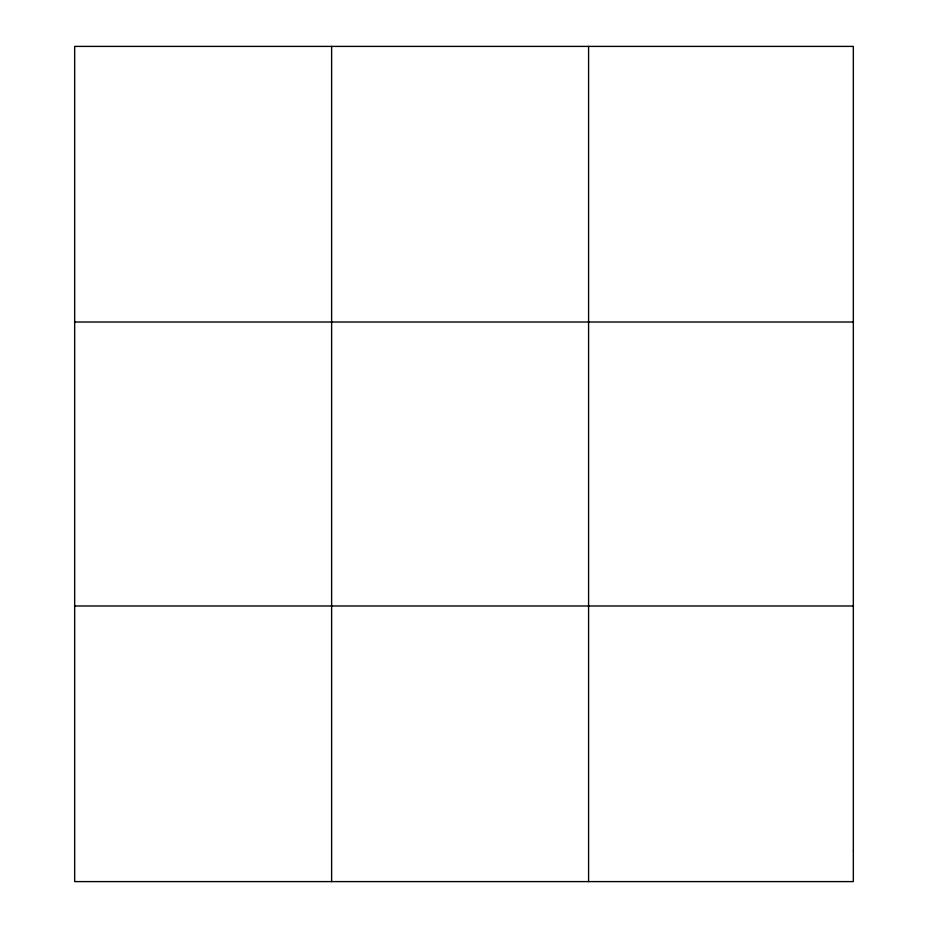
<?xml version="1.0" encoding="UTF-8"?>
<svg xmlns="http://www.w3.org/2000/svg" width="928" height="928" viewBox="0 0 928 928"><rect width="100%" height="100%" fill="white"/><g stroke="black" fill="none" stroke-linecap="round" stroke-linejoin="round"><path stroke-width="1.39" d="M331.621 881.6L331.621 46.4M588.584 881.6L588.584 46.4M74.669 322.016L853.331 322.016M74.669 605.984L853.331 605.984M853.331 850.976L853.331 881.6L74.669 881.6L74.669 46.4L853.331 46.4L853.331 850.976"/></g></svg>
